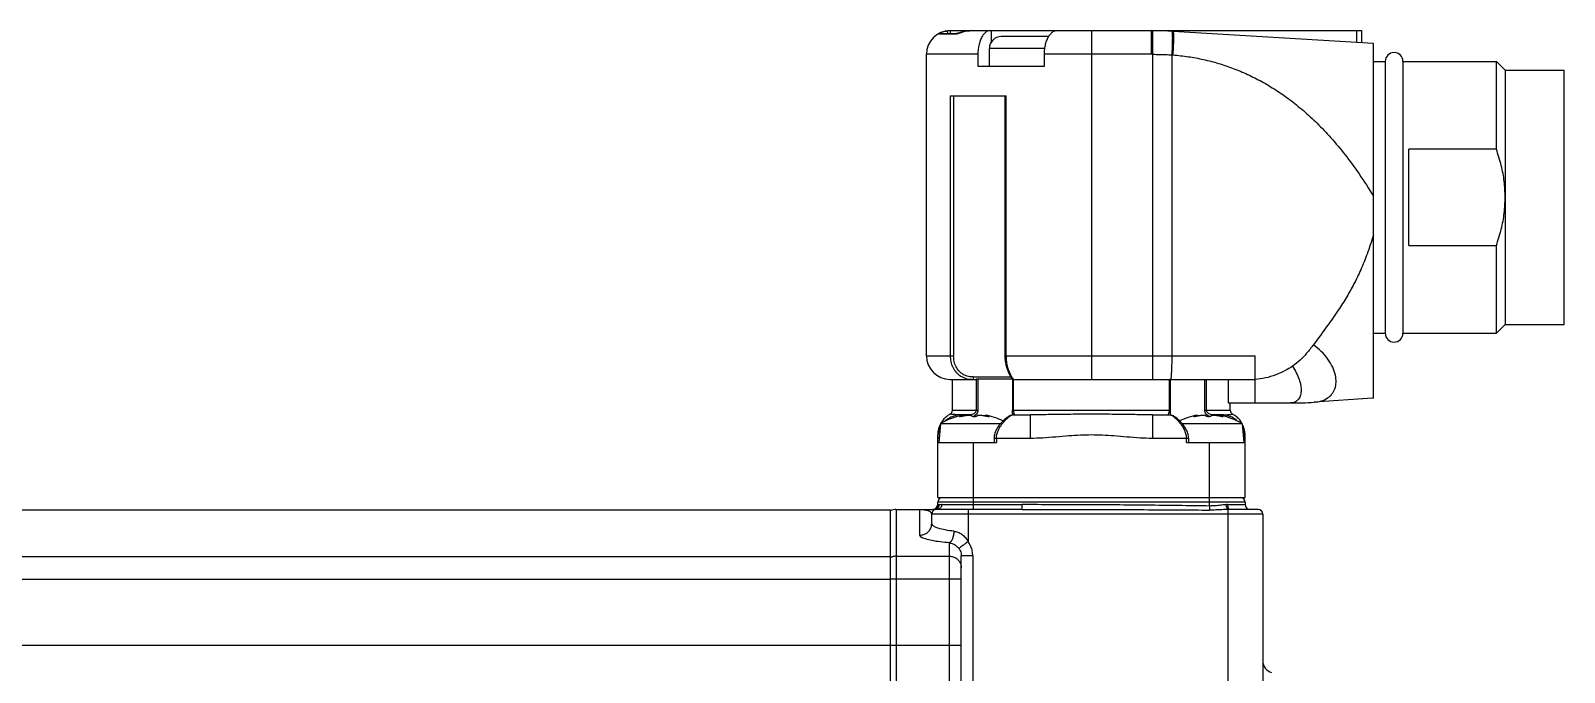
# Model space of a CAD drawing. Header units: millimetres. Extents: x -3388 to 4307, y 243 to 4457.
# Drawn here: x -2986.3 to -2856.6, y 1491.8 to 1546.1 of the extents above; entities that cross this region are included whole.
import ezdxf

# ---------------------------------------------------------------- set-up
doc = ezdxf.new("R2010")
doc.units = ezdxf.units.MM

msp = doc.modelspace()

# ---------------------------------------------------------------- linework, layer by layer
at = {"color": 9, "linetype": 'Continuous'}
for p, q in [((-2909.49172, 1545.82074), (-2908.06513, 1545.82074)), ((-2908.75597, 1545.86094), (-2908.78135, 1546.0747)), ((-2908.54493, 1546.08869), (-2908.54493, 1545.86094)), ((-2907.48563, 1545.98827), (-2907.48454, 1545.98453)), ((-2907.33692, 1546.02538), (-2907.33692, 1546.08869)), ((-2905.05503, 1545.16568), (-2905.05503, 1546.08869)), ((-2896.61545, 1546.08869), (-2896.61545, 1516.58869)), ((-2891.53894, 1544.08869), (-2891.53894, 1546.08869)), ((-2874.17004, 1545.07525), (-2874.17004, 1546.08869)), ((-2906.2131, 1544.08869), (-2910.56545, 1544.08869)), ((-2900.54989, 1544.58869), (-2905.24045, 1544.58869)), ((-2891.53894, 1544.08865), (-2900.58393, 1544.08869)), ((-2891.4132, 1516.58869), (-2891.4132, 1544.08861)), ((-2889.81882, 1544.04177), (-2889.81882, 1518.58869)), ((-2908.55137, 1540.58869), (-2908.55137, 1518.58869)), ((-2908.26892, 1540.58869), (-2908.26892, 1518.58869)), ((-2903.83598, 1518.58869), (-2903.83598, 1540.58869)), ((-2910.56545, 1518.58869), (-2908.26892, 1518.58869)), ((-2903.93246, 1518.58869), (-2882.76543, 1518.58869)), ((-2906.60396, 1516.78869), (-2903.4227, 1516.78869)), ((-2906.35177, 1516.5901), (-2906.35177, 1513.98869)), ((-2906.20514, 1516.61549), (-2906.20514, 1513.98869)), ((-2903.28029, 1516.61549), (-2903.28029, 1513.98869)), ((-2903.19317, 1513.98869), (-2903.19317, 1516.5901)), ((-2890.03772, 1516.58869), (-2890.03772, 1513.98869)), ((-2889.9506, 1516.58869), (-2889.9506, 1513.98869)), ((-2887.02575, 1513.98869), (-2887.02575, 1516.58869)), ((-2886.87912, 1513.98869), (-2886.87912, 1516.58869)), ((-2908.36545, 1513.98869), (-2906.20514, 1513.98869)), ((-2903.28029, 1513.98869), (-2889.9506, 1513.98869)), ((-2887.02575, 1513.98869), (-2886.87912, 1513.98871)), ((-2886.87912, 1513.98869), (-2884.86545, 1513.98869)), ((-2907.70293, 1513.49045), (-2907.70293, 1513.45695)), ((-2907.60679, 1513.46947), (-2907.60679, 1513.518)), ((-2905.4241, 1513.518), (-2905.4241, 1513.46951)), ((-2905.32796, 1513.45698), (-2905.32796, 1513.49045)), ((-2901.77516, 1511.58869), (-2901.77516, 1513.58869)), ((-2891.45575, 1513.58869), (-2891.45575, 1511.58869)), ((-2887.90293, 1513.49045), (-2887.90293, 1513.45695)), ((-2887.80679, 1513.46947), (-2887.80679, 1513.518)), ((-2885.6241, 1513.518), (-2885.6241, 1513.46951)), ((-2885.52796, 1513.45698), (-2885.52796, 1513.49045)), ((-2909.48482, 1511.58869), (-2909.61545, 1511.58869)), ((-2906.61545, 1511.23869), (-2906.61494, 1505.58869)), ((-2901.77515, 1511.58869), (-2904.84662, 1511.58869)), ((-2904.64662, 1511.58869), (-2904.64662, 1511.23869)), ((-2888.38427, 1511.58869), (-2891.45575, 1511.58869)), ((-2888.58427, 1511.23869), (-2888.58427, 1511.58869)), ((-2886.61494, 1505.87226), (-2886.61545, 1511.23869)), ((-2883.61545, 1511.58869), (-2883.74607, 1511.58869)), ((-2883.61494, 1506.18869), (-2909.61494, 1506.18869)), ((-2909.27898, 1505.98869), (-2902.48248, 1505.98841)), ((-2902.48249, 1505.58869), (-2902.48249, 1505.98869)), ((-2885.10108, 1505.98869), (-2883.61494, 1505.98869)), ((-2913.11494, 1505.58869), (-2913.11494, 1389.58869)), ((-2911.11494, 1503.40453), (-2911.11494, 1505.58869)), ((-2882.11494, 1505.18869), (-2910.11494, 1505.18869)), ((-2907.03641, 1505.18869), (-2907.03641, 1502.86306)), ((-2886.61498, 1505.87226), (-2886.62036, 1505.53055)), ((-2885.03641, 1484.40998), (-2885.03641, 1505.18869)), ((-2908.61494, 1389.58869), (-2908.61494, 1502.75577)), ((-3075.61494, 1501.60279), (-2913.61494, 1501.60279)), ((-2913.11494, 1501.62792), (-2908.61494, 1501.62792)), ((-2906.64112, 1501.64971), (-2907.61494, 1501.64971)), ((-2906.64112, 1501.64971), (-2906.64112, 1489.41974)), ((-2913.61494, 1499.6508), (-3076.11494, 1499.6508)), ((-2907.61494, 1499.67593), (-2913.61494, 1499.67593)), ((-3076.11494, 1494.08869), (-2907.61494, 1494.08869))]:
    msp.add_line(p, q, dxfattribs=at)
at = {"color": 7, "linetype": 'Continuous'}
for p, q in [((-2909.34257, 1545.86094), (-2907.9325, 1545.86094)), ((-2908.56545, 1546.08869), (-2905.2062, 1546.08869)), ((-2905.17981, 1546.08869), (-2873.76545, 1546.08869)), ((-2900.24045, 1545.58869), (-2904.24044, 1545.58869)), ((-2872.76545, 1544.98869), (-2889.6937, 1546.03189)), ((-2873.76545, 1546.08869), (-2873.76545, 1545.05045)), ((-2872.76545, 1514.98889), (-2872.76545, 1544.98869)), ((-2910.56545, 1518.58869), (-2910.56545, 1544.08869)), ((-2906.2131, 1544.08869), (-2906.2131, 1543.08869)), ((-2905.24045, 1543.08869), (-2905.24045, 1544.58869)), ((-2900.58393, 1543.08869), (-2900.58393, 1544.08869)), ((-2906.2131, 1543.08869), (-2900.58393, 1543.08869)), ((-2872.76545, 1543.48869), (-2871.76545, 1543.48869)), ((-2871.76545, 1543.48869), (-2871.76545, 1520.48869)), ((-2870.26545, 1543.48869), (-2862.36545, 1543.48869)), ((-2870.26545, 1543.48869), (-2870.26545, 1520.48869)), ((-2862.36545, 1536.07373), (-2862.36545, 1543.48869)), ((-2861.61545, 1542.73869), (-2862.36545, 1543.48869)), ((-2861.61545, 1542.73869), (-2856.61545, 1542.73869)), ((-2861.61545, 1542.73869), (-2861.61545, 1521.23869)), ((-2856.61545, 1521.23869), (-2856.61545, 1542.73869)), ((-2908.55137, 1540.58869), (-2903.83598, 1540.58869)), ((-2903.93246, 1540.58869), (-2903.93246, 1518.58869)), ((-2862.36545, 1536.07373), (-2869.76545, 1536.07373)), ((-2869.76545, 1527.90366), (-2869.76545, 1536.07373)), ((-2869.76545, 1527.90366), (-2862.36545, 1527.90366)), ((-2862.36545, 1520.48869), (-2862.36545, 1527.90366)), ((-2872.76545, 1520.48869), (-2871.76545, 1520.48869)), ((-2870.26545, 1520.48869), (-2862.36545, 1520.48869)), ((-2861.61545, 1521.23869), (-2862.36545, 1520.48869)), ((-2861.61545, 1521.23869), (-2856.61545, 1521.23869)), ((-2882.76545, 1514.58869), (-2882.76543, 1518.58869)), ((-2908.56526, 1516.58869), (-2906.36828, 1516.58869)), ((-2908.36545, 1513.98869), (-2908.36545, 1516.58869)), ((-2903.28029, 1516.61549), (-2906.20514, 1516.61549)), ((-2903.16677, 1516.58869), (-2882.76545, 1516.58869)), ((-2885.03691, 1516.58869), (-2885.03691, 1514.58869)), ((-2885.03691, 1514.58869), (-2879.76545, 1514.58869)), ((-2884.86545, 1513.98869), (-2884.86545, 1514.58869)), ((-2872.84233, 1514.98357), (-2877.77032, 1514.65511)), ((-2909.37546, 1512.83869), (-2909.51545, 1511.23869)), ((-2904.29774, 1512.83869), (-2909.37546, 1512.83869)), ((-2906.89863, 1513.58869), (-2907.61545, 1513.58869)), ((-2907.46034, 1513.49884), (-2907.46034, 1513.5571)), ((-2905.57055, 1513.49884), (-2905.57055, 1513.5571)), ((-2903.24571, 1513.58869), (-2901.77515, 1513.58869)), ((-2891.45575, 1513.58869), (-2889.98536, 1513.58869)), ((-2883.85543, 1512.83869), (-2888.93299, 1512.83869)), ((-2887.66034, 1513.49884), (-2887.66034, 1513.5571)), ((-2885.61545, 1513.58869), (-2886.33226, 1513.58869)), ((-2885.77055, 1513.49884), (-2885.77055, 1513.5571)), ((-2883.85543, 1512.83869), (-2883.71545, 1511.23869)), ((-2909.61545, 1506.58869), (-2909.61545, 1511.86815)), ((-2909.61545, 1511.23869), (-2904.64662, 1511.23869)), ((-2904.84662, 1511.58869), (-2904.84662, 1511.23869)), ((-2888.58427, 1511.23869), (-2883.61545, 1511.23869)), ((-2888.38427, 1511.23869), (-2888.38427, 1511.58869)), ((-2883.61545, 1506.58869), (-2883.61545, 1511.86815)), ((-2909.61545, 1506.58869), (-2883.61545, 1506.58869)), ((-2909.61494, 1505.93031), (-2909.61494, 1506.18869)), ((-2883.61494, 1506.18869), (-2883.61494, 1505.98869)), ((-3076.11494, 1505.56356), (-2913.61494, 1505.56356)), ((-2913.61494, 1389.61407), (-2913.61494, 1505.56332)), ((-2913.11494, 1505.58869), (-2910.01494, 1505.58869)), ((-2910.11494, 1504.39129), (-2910.11494, 1505.18869)), ((-2902.48249, 1505.58869), (-2909.80913, 1505.58869)), ((-2882.51494, 1505.58869), (-2884.89925, 1505.58869)), ((-2882.11494, 1505.18869), (-2882.11494, 1484.29165)), ((-2907.61494, 1390.58893), (-2907.61494, 1501.64971))]:
    msp.add_line(p, q, dxfattribs=at)
for centre, radius, start, end in [((-2908.56545, 1544.08869), 2, 90, 180), ((-2904.24045, 1544.58869), 1, 90, 180), ((-2891.53894, 1516.08869), 30, 86.4736271, 90), ((-2871.01545, 1543.48869), 0.75, 0, 180), ((-2871.01545, 1520.48869), 0.75, 180, 0), ((-2908.56545, 1518.58869), 2, 180, 270), ((-2908.76545, 1513.98869), 0.4, 297.7685291, 0), ((-2884.46545, 1513.98869), 0.4, 180, 242.2314709), ((-2879.76545, 1544.58869), 30, 270, 273.8132323), ((-2907.61545, 1511.58869), 2, 153.6233634, 180), ((-2906.51545, 1508.12638), 5.51231, 99.8701103, 121.2545789), ((-2907.61545, 1511.58869), 2, 90, 132.6208539), ((-2906.51545, 1508.12638), 5.51231, 63.8266219, 80.1298897), ((-2886.71545, 1508.12638), 5.51231, 99.8701103, 116.1766184), ((-2886.71545, 1508.12638), 5.51231, 58.7454211, 80.1298897), ((-2885.61545, 1511.58869), 2, 47.3826322, 90), ((-2885.61545, 1511.58869), 2, 0, 26.3730949), ((-2910.01494, 1505.98869), 0.4, 270, 0), ((-2910.01494, 1505.93031), 0.4, 292.0243128, 0.0000041), ((-2909.21494, 1506.18869), 0.4, 90, 180), ((-2884.01494, 1506.18869), 0.4, 0, 89.9998459), ((-2883.21494, 1505.98869), 0.4, 180, 270), ((-2913.11494, 1504.58869), 1, 90, 120), ((-2909.71494, 1505.18869), 0.4, 102.4923388, 180), ((-2882.51494, 1505.18869), 0.4, 0, 90), ((-2881.11494, 1492.76756), 1, 180, 254.9999898)]:
    msp.add_arc(centre, radius, start, end, dxfattribs=at)
at = {"color": 9, "linetype": 'Continuous'}
for points in [[(-2909.49172, 1545.82074), (-2909.48543, 1545.83318), (-2909.42879, 1545.87093), (-2909.33186, 1545.92153)], [(-2909.34254, 1545.86094), (-2909.37348, 1545.85932), (-2909.49172, 1545.82074)], [(-2909.33186, 1545.92153), (-2909.17904, 1545.98364), (-2908.99645, 1546.0368), (-2908.78135, 1546.0747)], [(-2908.06513, 1545.82074), (-2908.02212, 1545.82415), (-2907.96573, 1545.8349), (-2907.89528, 1545.85338)], [(-2907.93274, 1545.86091), (-2907.97856, 1545.85638), (-2908.06512, 1545.82074)], [(-2907.89528, 1545.85338), (-2907.81084, 1545.8792), (-2907.76355, 1545.89452)], [(-2907.76355, 1545.89452), (-2907.71314, 1545.91113), (-2907.60361, 1545.94712), (-2907.48454, 1545.98448)], [(-2907.48454, 1545.98448), (-2907.25291, 1546.04194), (-2907.01365, 1546.07693), (-2906.76988, 1546.08869)], [(-2891.4132, 1544.08841), (-2891.4112, 1544.53161), (-2891.40935, 1544.94246), (-2891.40768, 1545.31447), (-2891.40625, 1545.63208), (-2891.40514, 1545.87931), (-2891.40445, 1546.03505), (-2891.40422, 1546.08838)], [(-2889.80983, 1546.03885), (-2889.78915, 1545.98738), (-2889.77531, 1545.83876), (-2889.76894, 1545.60068), (-2889.77036, 1545.28501), (-2889.7795, 1544.90729), (-2889.79591, 1544.486), (-2889.81882, 1544.04177)], [(-2889.71044, 1544.03401), (-2889.67592, 1544.53768), (-2889.6526, 1545.0084), (-2889.64191, 1545.42013), (-2889.64498, 1545.7446), (-2889.66243, 1545.95642), (-2889.6937, 1546.03189)], [(-2891.4132, 1544.08861), (-2891.45518, 1544.08861), (-2891.4971, 1544.08861), (-2891.53894, 1544.08865)], [(-2891.4132, 1544.08841), (-2890.85282, 1544.08118), (-2890.32739, 1544.06549), (-2889.81882, 1544.04177)], [(-2889.81882, 1544.04177), (-2889.78287, 1544.03947), (-2889.74674, 1544.03682), (-2889.71044, 1544.03401)], [(-2889.71044, 1544.03401), (-2888.41967, 1543.88776), (-2887.13733, 1543.64954), (-2885.86977, 1543.31935), (-2884.6234, 1542.89782), (-2883.40236, 1542.38548), (-2882.20302, 1541.77913), (-2881.02054, 1541.07277), (-2879.85059, 1540.2582), (-2878.68758, 1539.32344), (-2877.52504, 1538.25198), (-2876.35614, 1537.02201), (-2875.17196, 1535.60288), (-2873.97117, 1533.96575), (-2872.76544, 1532.0976)], [(-2872.76544, 1528.76309), (-2873.29966, 1527.1811), (-2873.83317, 1525.86212), (-2874.41204, 1524.65924), (-2875.01397, 1523.58069), (-2875.72971, 1522.44803), (-2876.66497, 1521.10962), (-2877.83544, 1519.51947)], [(-2877.83544, 1519.51947), (-2878.41177, 1518.79044), (-2878.9614, 1518.2102), (-2879.60045, 1517.69329)], [(-2877.77032, 1514.65511), (-2877.15853, 1514.76509), (-2876.63548, 1515.0115), (-2876.26658, 1515.351), (-2876.02112, 1515.79398), (-2875.91847, 1516.33468), (-2875.97708, 1516.94577), (-2876.20653, 1517.60853), (-2876.60776, 1518.28856), (-2877.16823, 1518.9459), (-2877.83544, 1519.51947)], [(-2908.55137, 1518.58869), (-2908.53815, 1518.33745), (-2908.49839, 1518.08972), (-2908.43224, 1517.85013), (-2908.34023, 1517.62309), (-2908.2234, 1517.41272), (-2908.08346, 1517.22277), (-2907.92282, 1517.0562), (-2907.74359, 1516.91442), (-2907.54739, 1516.79795), (-2907.33475, 1516.70675), (-2907.10657, 1516.6412), (-2906.86433, 1516.6018), (-2906.60958, 1516.58869)], [(-2906.60396, 1516.78869), (-2906.99616, 1516.8273), (-2907.42591, 1516.98365), (-2907.79688, 1517.27172), (-2908.06303, 1517.66152), (-2908.21397, 1518.09228), (-2908.26892, 1518.58869)], [(-2903.83598, 1518.58869), (-2903.82722, 1518.33722), (-2903.80132, 1518.08933), (-2903.75968, 1517.84958), (-2903.70462, 1517.62234), (-2903.63934, 1517.41188), (-2903.56758, 1517.22189), (-2903.49326, 1517.05519), (-2903.42009, 1516.91353), (-2903.35119, 1516.79743), (-2903.28896, 1516.70667), (-2903.23578, 1516.64136), (-2903.19421, 1516.60191), (-2903.16677, 1516.58869)], [(-2889.81882, 1518.58869), (-2889.82148, 1518.14365), (-2889.82934, 1517.72092), (-2889.84201, 1517.34171), (-2889.85884, 1517.02503), (-2889.87899, 1516.78675), (-2889.90146, 1516.63884), (-2889.92511, 1516.58869)], [(-2879.60045, 1517.69329), (-2880.21337, 1517.33556), (-2881.02728, 1516.96682), (-2881.89673, 1516.7068), (-2882.76543, 1516.58885)], [(-2879.60045, 1517.69329), (-2879.28131, 1517.14594), (-2879.04788, 1516.58886), (-2878.91269, 1516.05267), (-2878.88296, 1515.56671), (-2878.96025, 1515.15757), (-2879.14041, 1514.84775), (-2879.41372, 1514.65445), (-2879.76545, 1514.58869)], [(-2906.60396, 1516.78869), (-2906.60437, 1516.71329), (-2906.60554, 1516.64954), (-2906.60736, 1516.60486), (-2906.60958, 1516.58869)], [(-2906.35177, 1513.98869), (-2906.37596, 1513.87724), (-2906.45061, 1513.76879), (-2906.5628, 1513.68128), (-2906.71964, 1513.61418), (-2906.89864, 1513.58869)], [(-2906.20514, 1513.98869), (-2906.23582, 1513.81649), (-2906.32815, 1513.65272), (-2906.46959, 1513.52008), (-2906.57996, 1513.45601)], [(-2903.27038, 1513.64259), (-2903.27739, 1513.81293), (-2903.28029, 1513.98869)], [(-2903.11938, 1513.64486), (-2903.13659, 1513.68251), (-2903.16481, 1513.77162), (-2903.18616, 1513.88116), (-2903.19317, 1513.98869)], [(-2890.03772, 1513.98869), (-2890.04525, 1513.87724), (-2890.06682, 1513.76879), (-2890.09477, 1513.68128), (-2890.1244, 1513.61418), (-2890.13374, 1513.59433)], [(-2889.9506, 1513.98869), (-2889.95339, 1513.81649), (-2889.96004, 1513.65272), (-2889.96281, 1513.58785)], [(-2886.65222, 1513.45682), (-2886.74288, 1513.50753), (-2886.89452, 1513.64259), (-2886.99377, 1513.81293), (-2887.02575, 1513.98869)], [(-2886.33225, 1513.58869), (-2886.51147, 1513.61424), (-2886.67015, 1513.68251), (-2886.783, 1513.77162), (-2886.85663, 1513.88116), (-2886.87912, 1513.98869)], [(-2907.61545, 1513.58869), (-2907.99708, 1513.59695), (-2908.33327, 1513.61671), (-2908.54459, 1513.63476)], [(-2907.61544, 1513.58867), (-2907.59744, 1513.58055), (-2907.58579, 1513.56575), (-2907.57459, 1513.54226), (-2907.57224, 1513.53581)], [(-2906.88639, 1513.55243), (-2906.89012, 1513.57339), (-2906.89864, 1513.58869)], [(-2904.64662, 1511.58869), (-2904.63716, 1511.74776), (-2904.60903, 1511.91479), (-2904.55879, 1512.09241), (-2904.48349, 1512.28191), (-2904.38104, 1512.48234), (-2904.25169, 1512.68959), (-2904.10179, 1512.89276), (-2903.9441, 1513.07916), (-2903.79108, 1513.23909), (-2903.65, 1513.36833), (-2903.5242, 1513.46673), (-2903.41467, 1513.53538), (-2903.32192, 1513.5756), (-2903.24551, 1513.58869)], [(-2903.26825, 1513.588), (-2903.27038, 1513.64259)], [(-2903.08681, 1513.58869), (-2903.10653, 1513.61424), (-2903.11938, 1513.64486)], [(-2891.45575, 1513.58869), (-2892.60018, 1513.59695), (-2894.01484, 1513.61671), (-2895.7077, 1513.63476), (-2897.52465, 1513.63475), (-2899.21635, 1513.6167), (-2900.63087, 1513.59695), (-2901.77514, 1513.58869)], [(-2890.13374, 1513.59433), (-2890.14408, 1513.58869)], [(-2889.98538, 1513.58869), (-2889.90906, 1513.57563), (-2889.81613, 1513.53533), (-2889.7062, 1513.46638), (-2889.57994, 1513.36752), (-2889.4384, 1513.23771), (-2889.28557, 1513.07779), (-2889.12797, 1512.89134), (-2888.97814, 1512.68802), (-2888.84922, 1512.48122), (-2888.74682, 1512.28061), (-2888.67194, 1512.09195), (-2888.622, 1511.91539), (-2888.59385, 1511.74879), (-2888.58427, 1511.58869)], [(-2886.3445, 1513.55243), (-2886.34075, 1513.57347), (-2886.33225, 1513.58869)], [(-2885.65865, 1513.53582), (-2885.6563, 1513.54226), (-2885.6451, 1513.56575), (-2885.63345, 1513.58055), (-2885.61545, 1513.58867)], [(-2885.61545, 1513.58869), (-2885.23381, 1513.59695), (-2884.89762, 1513.61671), (-2884.6863, 1513.63476)], [(-2891.45575, 1511.58869), (-2892.4902, 1511.62259), (-2893.61004, 1511.70785), (-2894.70418, 1511.80018), (-2895.69321, 1511.86141), (-2896.61534, 1511.88215), (-2897.53743, 1511.86142), (-2898.52643, 1511.8002), (-2899.62064, 1511.70786), (-2900.74061, 1511.6226), (-2901.77515, 1511.58869)], [(-2909.50292, 1505.96975), (-2909.54073, 1505.79107), (-2909.64708, 1505.65408), (-2909.72109, 1505.6072)], [(-2909.27898, 1505.98869), (-2909.30519, 1505.8379), (-2909.37906, 1505.71037), (-2909.4943, 1505.62101), (-2909.63418, 1505.58869)], [(-2909.50292, 1505.96975), (-2909.56522, 1505.95069), (-2909.61494, 1505.93031)], [(-2909.27898, 1505.98869), (-2909.36692, 1505.98684), (-2909.4415, 1505.98078), (-2909.50292, 1505.96975)], [(-2886.61494, 1505.87226), (-2891.90389, 1505.93901), (-2897.19312, 1505.97763), (-2902.48248, 1505.98841)], [(-2885.22969, 1505.98541), (-2885.68503, 1505.93974), (-2886.14199, 1505.88896), (-2886.61494, 1505.87241)], [(-2885.10108, 1505.98869), (-2885.14356, 1505.98833), (-2885.18643, 1505.98724), (-2885.22969, 1505.98541)], [(-2885.22969, 1505.98541), (-2885.21182, 1505.83967), (-2885.17122, 1505.71453), (-2885.11341, 1505.62633), (-2885.04593, 1505.58705)], [(-2885.10108, 1505.98869), (-2885.08563, 1505.83523), (-2885.04196, 1505.70585), (-2884.97667, 1505.6193), (-2884.89923, 1505.58869)], [(-2911.11494, 1505.58869), (-2910.74468, 1505.56005), (-2910.44934, 1505.48655), (-2910.31438, 1505.43012)], [(-2910.31438, 1505.43012), (-2910.20818, 1505.35653), (-2910.11494, 1505.18869)], [(-2909.72109, 1505.6072), (-2909.80146, 1505.57922)], [(-2907.04688, 1505.58869), (-2907.04287, 1505.55824), (-2907.03948, 1505.47153), (-2907.03721, 1505.34177), (-2907.03641, 1505.18869)], [(-2902.48251, 1505.58869), (-2897.11224, 1505.58248), (-2891.82485, 1505.56355), (-2886.62115, 1505.53054)], [(-2885.04593, 1505.58705), (-2885.57442, 1505.56368), (-2886.09064, 1505.53856), (-2886.62115, 1505.53054)], [(-2884.89923, 1505.58869), (-2884.94791, 1505.58851), (-2884.99682, 1505.58797), (-2885.04593, 1505.58705)], [(-2885.04332, 1505.57367), (-2885.04593, 1505.58705)], [(-2885.03641, 1505.18869), (-2885.03712, 1505.33335), (-2885.03915, 1505.45843), (-2885.04223, 1505.54699), (-2885.04332, 1505.57367)], [(-2911.11494, 1503.40453), (-2910.8069, 1503.45251), (-2910.53695, 1503.58605), (-2910.31539, 1503.79864), (-2910.16742, 1504.07582), (-2910.11494, 1504.39129)], [(-2908.61494, 1502.75577), (-2909.40617, 1502.83525), (-2910.10028, 1502.9476), (-2910.64786, 1503.08705), (-2910.99789, 1503.24492), (-2911.11494, 1503.40453)], [(-2908.23994, 1503.73861), (-2908.97591, 1503.84473), (-2909.5773, 1503.99935), (-2909.97242, 1504.18643), (-2910.11494, 1504.39129)], [(-2908.23992, 1503.73861), (-2908.28437, 1503.39959), (-2908.36684, 1503.10448), (-2908.48152, 1502.87796), (-2908.61494, 1502.7558)], [(-2908.23994, 1503.73861), (-2907.89827, 1503.6562), (-2907.59478, 1503.49539), (-2907.29641, 1503.23162), (-2907.03641, 1502.86306)], [(-2908.61494, 1502.75577), (-2908.33289, 1502.6792), (-2908.04498, 1502.51636), (-2907.81259, 1502.27676)], [(-2907.03641, 1502.86306), (-2907.31883, 1502.65456), (-2907.56071, 1502.47352), (-2907.73254, 1502.34205), (-2907.81259, 1502.27675)], [(-2907.81259, 1502.27676), (-2907.7057, 1502.08758), (-2907.63951, 1501.88171), (-2907.61494, 1501.64971)], [(-2906.64112, 1501.64971), (-2906.68447, 1502.07117), (-2906.81202, 1502.47254), (-2907.03641, 1502.86306)], [(-2913.11494, 1501.62792), (-2913.28859, 1501.6131), (-2913.45696, 1501.56906), (-2913.5727, 1501.51966)], [(-2908.61494, 1501.62792), (-2908.3069, 1501.58046), (-2908.03695, 1501.44838), (-2907.81539, 1501.23811)], [(-2907.81539, 1501.23811), (-2907.66742, 1500.96396), (-2907.61494, 1500.65193)]]:
    msp.add_spline(points, degree=3, dxfattribs=at)
at = {"color": 7, "linetype": 'Continuous'}
for points in [[(-2908.74592, 1546.07859), (-2908.78135, 1546.0747)], [(-2908.56981, 1546.08854), (-2908.6239, 1546.08714), (-2908.70275, 1546.08247), (-2908.74592, 1546.07859)], [(-2908.54493, 1546.08869), (-2908.56981, 1546.08854)], [(-2907.48563, 1545.98825), (-2907.54414, 1545.97091), (-2907.64811, 1545.93882), (-2907.74191, 1545.90965), (-2907.82367, 1545.88547), (-2907.888, 1545.86894), (-2907.92746, 1545.862)], [(-2906.76917, 1546.08869), (-2906.97619, 1546.08062), (-2907.29151, 1546.03618), (-2907.48563, 1545.98822)], [(-2905.17981, 1546.08869), (-2905.41428, 1546.03697), (-2905.63425, 1545.88616), (-2905.83074, 1545.64387), (-2905.99345, 1545.32364), (-2906.11441, 1544.94348), (-2906.18852, 1544.52329), (-2906.2131, 1544.08869)], [(-2900.58393, 1544.08869), (-2900.559, 1544.52639), (-2900.48436, 1544.9471), (-2900.36326, 1545.32616), (-2900.20087, 1545.64499)], [(-2900.20087, 1545.64499), (-2900.00491, 1545.88632), (-2899.78533, 1546.03687), (-2899.55065, 1546.08869)], [(-2861.61545, 1531.98869), (-2861.69769, 1533.32096), (-2861.9458, 1534.67423), (-2862.36545, 1536.07373)], [(-2862.36545, 1527.90366), (-2861.94609, 1529.30201), (-2861.69775, 1530.65586), (-2861.61545, 1531.98869)], [(-2903.93246, 1518.58869), (-2903.932, 1518.53241), (-2903.92507, 1518.36358), (-2903.9103, 1518.1992), (-2903.88846, 1518.04037), (-2903.86044, 1517.88805), (-2903.8272, 1517.74307), (-2903.78979, 1517.60614), (-2903.74928, 1517.47786), (-2903.70673, 1517.35879), (-2903.6632, 1517.24934), (-2903.61969, 1517.14977), (-2903.57711, 1517.06023), (-2903.53626, 1516.98072), (-2903.49783, 1516.91108), (-2903.46236, 1516.85101), (-2903.4303, 1516.80016), (-2903.40185, 1516.75791), (-2903.37693, 1516.72334)], [(-2906.35177, 1516.5901), (-2906.36276, 1516.58885), (-2906.36809, 1516.58936)], [(-2906.20514, 1516.61549), (-2906.26116, 1516.61069), (-2906.31161, 1516.59958), (-2906.35177, 1516.5901)], [(-2903.37693, 1516.72334), (-2903.35508, 1516.69522), (-2903.33524, 1516.67194), (-2903.31474, 1516.65078), (-2903.28553, 1516.62674), (-2903.23416, 1516.60022), (-2903.16677, 1516.58869)], [(-2903.27523, 1516.61463), (-2903.28029, 1516.61549)], [(-2903.23687, 1516.59958), (-2903.26655, 1516.61068), (-2903.27523, 1516.61463)], [(-2903.20107, 1516.59118), (-2903.23687, 1516.59958)], [(-2903.19317, 1516.5901), (-2903.20107, 1516.59118)], [(-2903.16874, 1516.58869), (-2903.17688, 1516.58885), (-2903.18503, 1516.58932), (-2903.19317, 1516.5901)], [(-2872.76545, 1514.98889), (-2872.79038, 1514.98712), (-2872.81601, 1514.98535), (-2872.84233, 1514.98357)], [(-2909.39483, 1512.79529), (-2909.5489, 1512.39379), (-2909.61357, 1511.96866)], [(-2909.37794, 1512.82745), (-2909.39483, 1512.79529)], [(-2908.57377, 1513.63759), (-2908.85099, 1513.45487), (-2909.15855, 1513.15449), (-2909.36856, 1512.84473)], [(-2907.70293, 1513.49045), (-2907.73633, 1513.47912), (-2907.75755, 1513.4693), (-2907.76487, 1513.46187), (-2907.76483, 1513.46169)], [(-2907.76483, 1513.46169), (-2907.75858, 1513.45715), (-2907.73812, 1513.45532), (-2907.70444, 1513.45681), (-2907.66148, 1513.46137), (-2907.61148, 1513.46867), (-2907.55579, 1513.47857), (-2907.49864, 1513.49045)], [(-2907.60679, 1513.518), (-2907.63905, 1513.50915), (-2907.6711, 1513.49997), (-2907.70293, 1513.49045)], [(-2907.46034, 1513.5571), (-2907.47017, 1513.55449), (-2907.49852, 1513.54694), (-2907.54231, 1513.53525), (-2907.60679, 1513.518)], [(-2907.49864, 1513.49045), (-2907.45545, 1513.4999), (-2907.41167, 1513.50909), (-2907.3673, 1513.518)], [(-2907.3673, 1513.518), (-2907.25551, 1513.53683), (-2907.14702, 1513.54945), (-2907.04016, 1513.55619), (-2906.94096, 1513.55626), (-2906.85875, 1513.54961), (-2906.7969, 1513.537), (-2906.75493, 1513.518)], [(-2906.75493, 1513.518), (-2906.74323, 1513.50924), (-2906.7315, 1513.50006), (-2906.71974, 1513.49045)], [(-2906.71974, 1513.49045), (-2906.69572, 1513.47796), (-2906.65625, 1513.46737), (-2906.60626, 1513.45991), (-2906.54801, 1513.45589), (-2906.48477, 1513.45582), (-2906.42586, 1513.45978), (-2906.37556, 1513.46719), (-2906.33568, 1513.47777), (-2906.31115, 1513.49045)], [(-2906.31115, 1513.49045), (-2906.29944, 1513.50001), (-2906.28771, 1513.5092), (-2906.27596, 1513.518)], [(-2906.27596, 1513.518), (-2906.23234, 1513.53748), (-2906.17032, 1513.54986), (-2906.08977, 1513.55627), (-2905.99363, 1513.55629), (-2905.88891, 1513.5499), (-2905.78034, 1513.53753), (-2905.66359, 1513.518)], [(-2905.66359, 1513.518), (-2905.61974, 1513.5092), (-2905.57596, 1513.50002), (-2905.53225, 1513.49045)], [(-2905.4241, 1513.518), (-2905.4888, 1513.53531), (-2905.53257, 1513.54699), (-2905.56081, 1513.55451), (-2905.57055, 1513.5571)], [(-2905.53225, 1513.49045), (-2905.46925, 1513.47746), (-2905.40809, 1513.46687), (-2905.35449, 1513.45956), (-2905.31017, 1513.45574), (-2905.27948, 1513.45596), (-2905.26654, 1513.4601), (-2905.26666, 1513.46149)], [(-2905.32796, 1513.49045), (-2905.36017, 1513.50008), (-2905.39222, 1513.50926), (-2905.4241, 1513.518)], [(-2905.26666, 1513.46149), (-2905.27071, 1513.46757), (-2905.29181, 1513.47804), (-2905.32796, 1513.49045)], [(-2903.24571, 1513.5885), (-2903.36333, 1513.5729), (-2903.55115, 1513.49539), (-2903.7557, 1513.3612), (-2903.98516, 1513.16824), (-2904.23606, 1512.912), (-2904.48856, 1512.59232), (-2904.70097, 1512.22244), (-2904.82502, 1511.83114), (-2904.84658, 1511.58869)], [(-2888.3843, 1511.58869), (-2888.40375, 1511.81894), (-2888.52238, 1512.20558), (-2888.72844, 1512.57205), (-2888.97703, 1512.89183), (-2889.22864, 1513.15231), (-2889.46205, 1513.35124), (-2889.67107, 1513.4906), (-2889.86168, 1513.57135), (-2889.98511, 1513.58852)], [(-2887.90293, 1513.49045), (-2887.93633, 1513.47912), (-2887.95755, 1513.4693), (-2887.96487, 1513.46187), (-2887.96483, 1513.46169)], [(-2887.96483, 1513.46169), (-2887.95858, 1513.45715), (-2887.93812, 1513.45532), (-2887.90444, 1513.45681), (-2887.86148, 1513.46137), (-2887.81148, 1513.46867), (-2887.75579, 1513.47857), (-2887.69864, 1513.49045)], [(-2887.80679, 1513.518), (-2887.83905, 1513.50915), (-2887.8711, 1513.49997), (-2887.90293, 1513.49045)], [(-2887.66034, 1513.5571), (-2887.67017, 1513.55449), (-2887.69852, 1513.54694), (-2887.74231, 1513.53525), (-2887.80679, 1513.518)], [(-2887.69864, 1513.49045), (-2887.65545, 1513.4999), (-2887.61167, 1513.50909), (-2887.5673, 1513.518)], [(-2887.5673, 1513.518), (-2887.45551, 1513.53683), (-2887.34702, 1513.54945), (-2887.24016, 1513.55619), (-2887.14096, 1513.55626), (-2887.05875, 1513.54961), (-2886.9969, 1513.537), (-2886.95493, 1513.518)], [(-2886.95493, 1513.518), (-2886.94323, 1513.50924), (-2886.9315, 1513.50006), (-2886.91974, 1513.49045)], [(-2886.91974, 1513.49045), (-2886.89572, 1513.47796), (-2886.85625, 1513.46737), (-2886.80626, 1513.45991), (-2886.74801, 1513.45589), (-2886.68477, 1513.45582), (-2886.62586, 1513.45978), (-2886.57556, 1513.46719), (-2886.53568, 1513.47777), (-2886.51115, 1513.49045)], [(-2886.51115, 1513.49045), (-2886.49944, 1513.50001), (-2886.48771, 1513.5092), (-2886.47596, 1513.518)], [(-2886.47596, 1513.518), (-2886.43234, 1513.53748), (-2886.37032, 1513.54986), (-2886.28977, 1513.55627), (-2886.19363, 1513.55629), (-2886.08891, 1513.5499), (-2885.98034, 1513.53753), (-2885.86359, 1513.518)], [(-2885.86359, 1513.518), (-2885.81974, 1513.5092), (-2885.77596, 1513.50002), (-2885.73225, 1513.49045)], [(-2885.6241, 1513.518), (-2885.6888, 1513.53531), (-2885.73257, 1513.54699), (-2885.76081, 1513.55451), (-2885.77055, 1513.5571)], [(-2885.73225, 1513.49045), (-2885.66925, 1513.47746), (-2885.60809, 1513.46687), (-2885.55449, 1513.45956), (-2885.51017, 1513.45574), (-2885.47948, 1513.45596), (-2885.46654, 1513.4601), (-2885.46666, 1513.46149)], [(-2885.52796, 1513.49045), (-2885.56017, 1513.50008), (-2885.59222, 1513.50926), (-2885.6241, 1513.518)], [(-2885.46666, 1513.46149), (-2885.47071, 1513.46757), (-2885.49181, 1513.47804), (-2885.52796, 1513.49045)], [(-2883.86233, 1512.84473), (-2884.07235, 1513.15449), (-2884.37991, 1513.45487), (-2884.65712, 1513.63759)], [(-2883.85813, 1512.83705), (-2883.86233, 1512.84473)], [(-2883.83607, 1512.79529), (-2883.85295, 1512.82745)], [(-2883.61732, 1511.96866), (-2883.682, 1512.39379), (-2883.83607, 1512.79529)], [(-2909.61558, 1511.87809), (-2909.6156, 1511.86817)], [(-2909.61357, 1511.96866), (-2909.61474, 1511.93538), (-2909.61535, 1511.90533), (-2909.61558, 1511.87809)], [(-2909.61357, 1511.96866), (-2909.61474, 1511.93538), (-2909.61535, 1511.90533), (-2909.61558, 1511.87809)], [(-2909.61539, 1511.88215), (-2909.61545, 1511.85977)], [(-2909.61542, 1511.80917), (-2909.61542, 1511.79916), (-2909.61544, 1511.77685), (-2909.61545, 1511.75228)], [(-2909.61543, 1511.78839), (-2909.61544, 1511.77685), (-2909.61545, 1511.75228)], [(-2909.61545, 1511.75228), (-2909.61545, 1511.74737)], [(-2909.61545, 1511.75228), (-2909.61544, 1511.72647), (-2909.61544, 1511.70135), (-2909.61544, 1511.67752), (-2909.61545, 1511.65443), (-2909.61544, 1511.63085), (-2909.61542, 1511.61169), (-2909.61541, 1511.6095)], [(-2909.61545, 1511.74737), (-2909.61545, 1511.73941)], [(-2909.61545, 1511.73941), (-2909.61545, 1511.73462)], [(-2909.61545, 1511.63807), (-2909.61544, 1511.63085), (-2909.61542, 1511.61169), (-2909.61541, 1511.6095)], [(-2883.61665, 1511.95166), (-2883.61732, 1511.96866)], [(-2883.61555, 1511.89152), (-2883.61667, 1511.95166)], [(-2883.61555, 1511.89152), (-2883.61667, 1511.95166)], [(-2883.61529, 1511.86817), (-2883.61531, 1511.87809), (-2883.61554, 1511.90533), (-2883.61615, 1511.93538), (-2883.61665, 1511.95166)], [(-2883.61544, 1511.85977), (-2883.61555, 1511.89152)], [(-2909.97143, 1505.58631), (-2910.01494, 1505.5887)], [(-2909.86494, 1505.5595), (-2909.88314, 1505.56634), (-2909.93447, 1505.5805), (-2909.97143, 1505.58631)], [(-2909.63418, 1505.58869), (-2909.70628, 1505.58778), (-2909.76191, 1505.58478), (-2909.80146, 1505.57922)]]:
    msp.add_spline(points, degree=3, dxfattribs=at)

doc.saveas('drawing.dxf')
